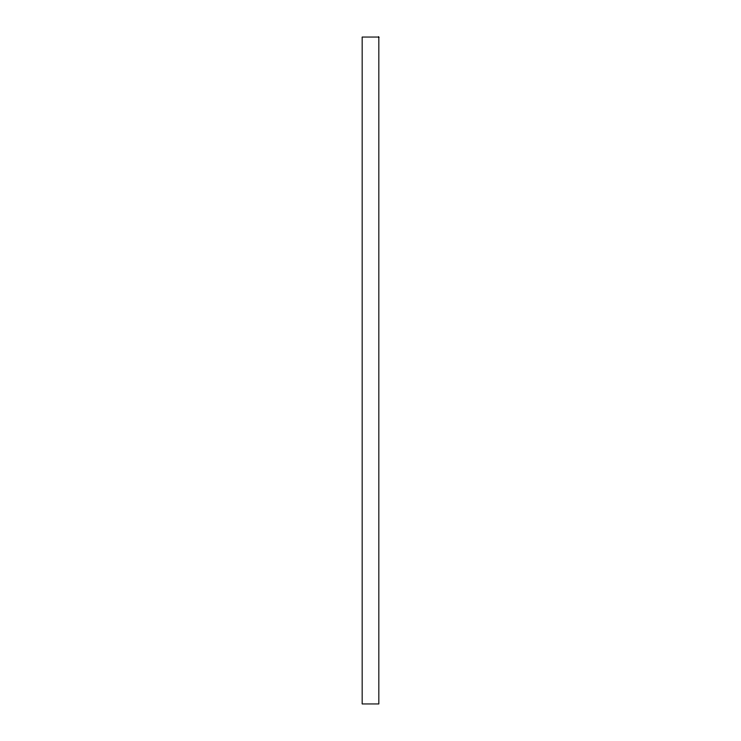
<?xml version="1.0" encoding="UTF-8"?>
<svg xmlns="http://www.w3.org/2000/svg" width="741" height="741" viewBox="0 0 741 741"><rect width="100%" height="100%" fill="white"/><g stroke="black" fill="none" stroke-linecap="round" stroke-linejoin="round"><path stroke-width="1.11" d="M378.836 37.05L362.164 37.05L362.164 703.95L378.836 703.95L378.836 37.05"/></g></svg>
